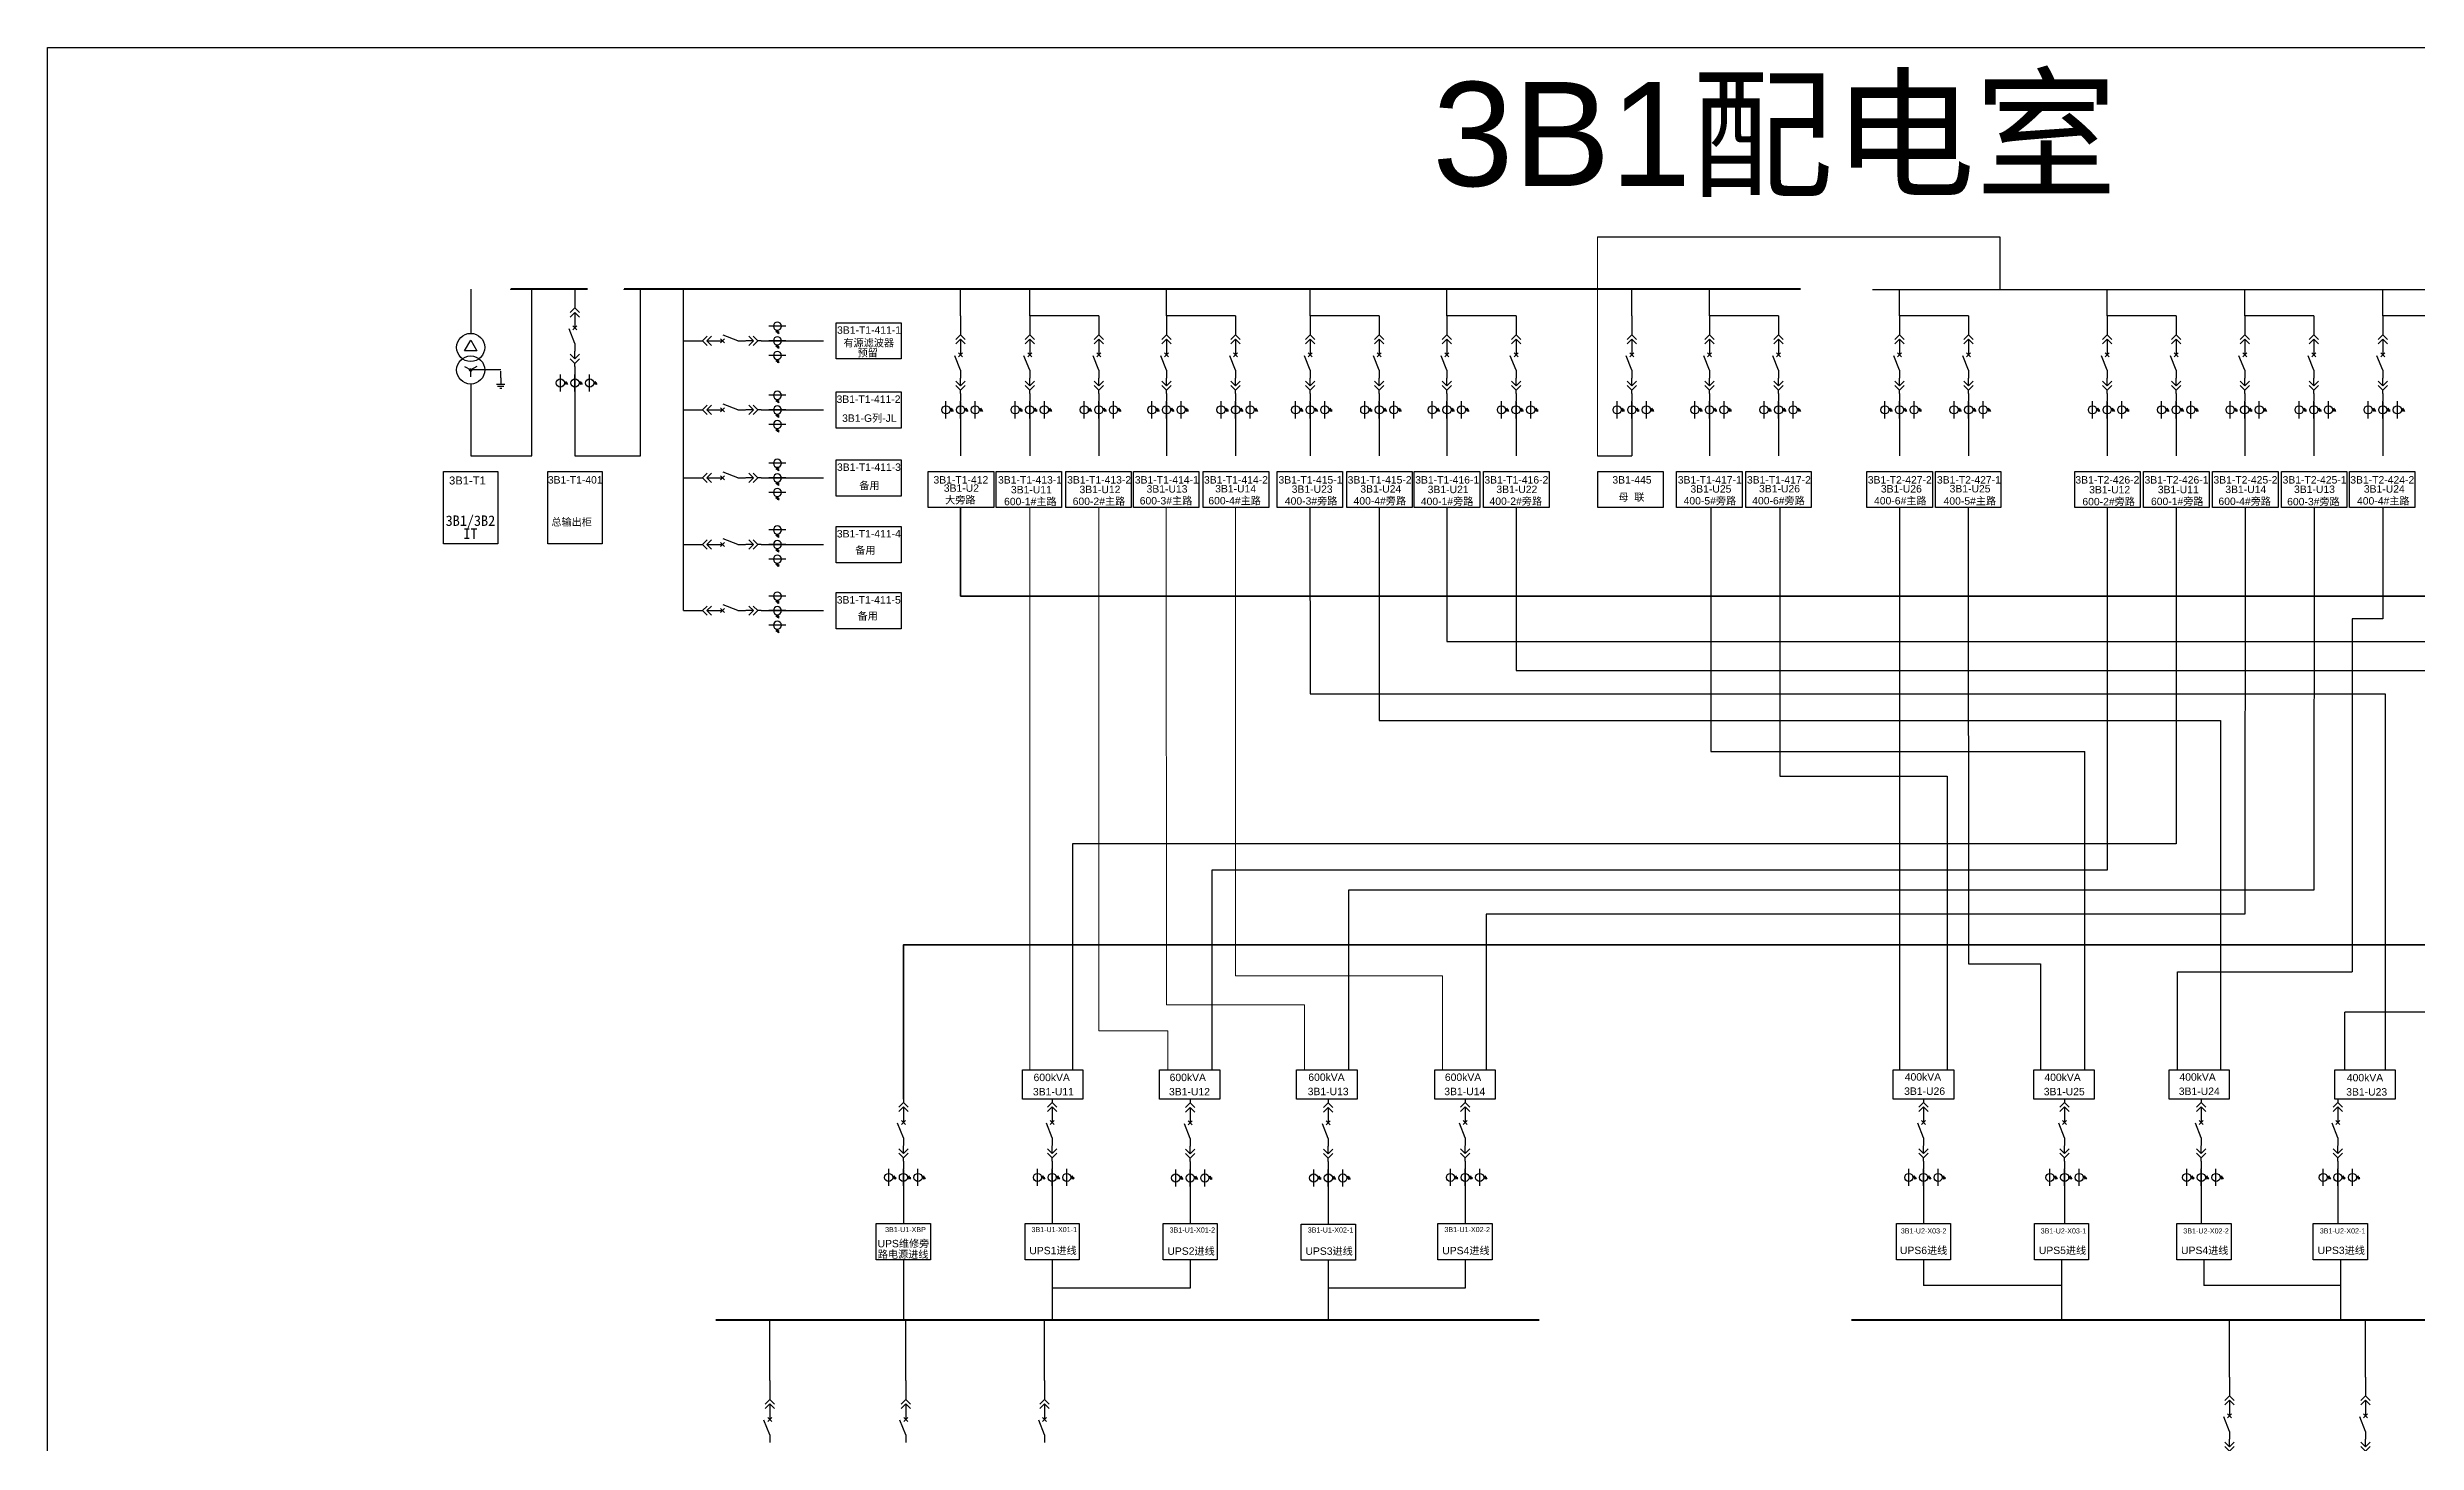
# Model space of a CAD drawing. Header units: millimetres. Extents: x 21 to 366, y 14 to 336.
# Drawn here: x 21.3 to 248.9, y 201.7 to 335.7 of the extents above; entities that cross this region are included whole.
import ezdxf
from ezdxf.enums import TextEntityAlignment as Align

# ---------------------------------------------------------------- set-up
doc = ezdxf.new("R2010")
doc.units = ezdxf.units.MM
doc.linetypes.add('CENTER', pattern=[2, 1.25, -0.25, 0.25, -0.25])
doc.linetypes.add('CONTINOUS', pattern=[0])
doc.styles.get("Standard").update_dxf_attribs({"font": 'arial.ttf'})

# ---------------------------------------------------------------- blocks, each defined once
blk = doc.blocks.new('DYDQAA05')
at = {"color": 0}
blk.add_lwpolyline([(0, 0), (0, -7)], dxfattribs=at)
blk = doc.blocks.new('DYDQAA03')
at = {"color": 0}
for points in [[(0, 0), (0, -1.5)], [(-2.1, -3.6), (0, -1.5)], [(-2.1, -5.6), (0, -3.5)], [(2.1, -3.6), (0, -1.5)], [(2.1, -5.6), (0, -3.5)], [(0, -3.5), (0, -7)]]:
    blk.add_lwpolyline(points, dxfattribs=at)
blk = doc.blocks.new('DYDQAA09')
at = {"color": 0}
blk.add_lwpolyline([(0, 0), (0, -3.5)], dxfattribs=at)
blk.add_lwpolyline([(0, 0), (0, -3.5)], dxfattribs=at)
blk.add_lwpolyline([(0, 0), (0, -3.5)], dxfattribs=at)
blk.add_lwpolyline([(0, 0), (0, -3.5)], dxfattribs=at)
blk.add_lwpolyline([(0, 0), (0, -3.5)], dxfattribs=at)
blk.add_lwpolyline([(0, 0), (0, -3.5)], dxfattribs=at)
blk.add_lwpolyline([(0, 0), (0, -3.5)], dxfattribs=at)
blk.add_lwpolyline([(0, 0), (0, -3.5)], dxfattribs=at)
blk.add_lwpolyline([(0, 0), (0, -3.5)], dxfattribs=at)
blk = doc.blocks.new('DYDQ0201')
at = {"color": 0}
for points in [[(0.9, -0.9), (-0.9, 0.9)], [(-0.9, -0.9), (0.9, 0.9)], [(0, -7), (-2.6, -0.4)]]:
    blk.add_lwpolyline(points, dxfattribs=at)
blk = doc.blocks.new('DYDQAA04')
at = {"color": 0}
for points in [[(0, -3.5), (0, 0)], [(-2.1, -1.4), (0, -3.5)], [(-2.1, -3.4), (0, -5.5)], [(2.1, -1.4), (0, -3.5)], [(2.1, -3.4), (0, -5.5)], [(0, -7), (0, -5.5)]]:
    blk.add_lwpolyline(points, dxfattribs=at)
blk = doc.blocks.new('A$C03DD39B5')
for p, q in [((417, 475), (283, 392)), ((417, 422), (283, 339)), ((350, 333), (350, 467))]:
    blk.add_line(p, q)
blk.add_lwpolyline([(700, 167), (0, 167)])
blk.add_circle((350, 167), 167)

msp = doc.modelspace()

# ---------------------------------------------------------------- linework, layer by layer
at = {"color": 1, "lineweight": 20}
msp.add_line((170.21, 296.49, 20769.03), (170.21, 317.53, 20769.03), dxfattribs=at)
at = {"color": 1, "lineweight": 25}
for p, q in [((170.21, 317.53, 20769.03), (208.87, 317.53, 20769.03)), ((208.87, 317.53, 20769.03), (208.87, 312.47, -786.45))]:
    msp.add_line(p, q, dxfattribs=at)
for p, q in [((61.99, 312.52, 22776.64), (61.99, 308.27, 18165.71)), ((67.85, 296.49, 18165.71), (67.85, 312.52, 19951.09)), ((78.3, 296.49, 19951.09), (78.3, 312.52, 19951.09)), ((82.44, 281.63), (82.44, 312.52, 19951.09)), ((109.04, 309.94, 18567.82), (109.04, 312.52, 19951.09)), ((115.68, 309.94, 18567.82), (115.68, 312.52, 19951.09)), ((128.82, 309.94, 18567.82), (128.82, 312.52, 19951.09)), ((142.62, 309.94, 18567.82), (142.62, 312.52, 19951.09)), ((155.76, 309.94, 18567.82), (155.76, 312.52, 19951.09)), ((173.51, 309.94, 18567.82), (173.51, 312.52, 19951.09)), ((180.97, 309.94, 18567.82), (180.97, 312.52, 19951.09)), ((199.22, 309.94, 17593.51), (199.22, 312.52, 18976.79)), ((219.17, 309.94, 17593.51), (219.17, 312.52, 18976.79)), ((232.38, 309.94, 17593.51), (232.38, 312.52, 18976.79)), ((245.64, 309.94, 17593.51), (245.64, 312.52, 18976.79)), ((122.32, 309.94, 18567.82), (115.68, 309.94, 18567.82)), ((135.46, 309.94, 18567.82), (128.82, 309.94, 18567.82)), ((149.26, 309.94, 18567.82), (142.62, 309.94, 18567.82)), ((162.39, 309.94, 18567.82), (155.76, 309.94, 18567.82)), ((187.61, 309.94, 18567.82), (180.97, 309.94, 18567.82)), ((205.86, 309.94, 17593.51), (199.22, 309.94, 17593.51)), ((225.8, 309.94, 17593.51), (219.17, 309.94, 17593.51)), ((239.02, 309.94, 17593.51), (232.38, 309.94, 17593.51)), ((252.28, 309.94, 17593.51), (245.64, 309.94, 17593.51)), ((61.4, 306.58, 18165.71), (61.99, 307.6, 18165.71)), ((61.4, 306.58, 18165.71), (61.99, 307.6, 18165.71)), ((61.99, 307.6, 18165.71), (62.58, 306.58, 18165.71)), ((90.67, 307.55, 2201.21), (92.31, 307.55, 2201.21)), ((92.31, 307.55, 2201.21), (95.88, 307.55, 2201.21)), ((62.58, 306.58, 18165.71), (61.4, 306.58, 18165.71)), ((61.4, 305.09, 18165.71), (61.99, 304.75, 18165.71)), ((62.58, 305.09, 18165.71), (61.99, 304.75, 18165.71)), ((61.98, 304.86, 18165.71), (61.89, 304.76, 18165.71)), ((62.02, 304.85, 18165.71), (61.89, 304.72, 18165.71)), ((61.95, 304.85, 18165.71), (61.9, 304.8, 18165.71)), ((62.04, 304.84, 18165.71), (61.9, 304.71, 18165.71)), ((62.07, 304.82, 18165.71), (61.92, 304.68, 18165.71)), ((62.08, 304.81, 18165.71), (61.94, 304.67, 18165.71)), ((62.09, 304.77, 18165.71), (61.97, 304.66, 18165.71)), ((62.09, 304.75, 18165.71), (61.99, 304.65, 18165.71)), ((61.99, 304.08, 18165.71), (61.99, 304.75, 18165.71)), ((64.88, 304.75, 18165.71), (61.99, 304.75, 18165.71)), ((61.99, 303.4, 18165.71), (61.99, 296.49, 18165.71)), ((64.47, 303.4, 18165.71), (65.28, 303.4, 18165.71)), ((64.57, 303.2, 18165.71), (65.18, 303.2, 18165.71)), ((64.78, 303, 18165.71), (64.98, 303, 18165.71)), ((72, 304.28, 19951.09), (72, 302.64, 19951.09)), ((72, 302.64, 19951.09), (72, 296.49, 19951.09)), ((90.67, 300.91, 2201.21), (92.31, 300.91, 2201.21)), ((92.31, 300.91, 2201.21), (95.88, 300.91, 2201.21)), ((109.04, 301.7, 20769.03), (109.04, 300.06, 20769.03)), ((115.68, 301.7, 20769.03), (115.68, 300.06, 20769.03)), ((122.32, 301.7, 20769.03), (122.32, 300.06, 20769.03)), ((128.82, 301.7, 20769.03), (128.82, 300.06, 20769.03)), ((135.46, 301.7, 20769.03), (135.46, 300.06, 20769.03)), ((142.62, 301.7, 20769.03), (142.62, 300.06, 20769.03)), ((149.26, 301.7, 20769.03), (149.26, 300.06, 20769.03)), ((155.76, 301.7, 20769.03), (155.76, 300.06, 20769.03)), ((162.39, 301.7, 20769.03), (162.39, 300.06, 20769.03)), ((173.51, 301.7, 20769.03), (173.51, 300.06, 20769.03)), ((180.97, 301.7, 20769.03), (180.97, 300.06, 20769.03)), ((187.61, 301.7, 20769.03), (187.61, 300.06, 20769.03)), ((199.22, 301.7, 19794.72), (199.22, 300.06, 19794.72)), ((205.86, 301.7, 19794.72), (205.86, 300.06, 19794.72)), ((219.17, 301.7, 19794.72), (219.17, 300.06, 19794.72)), ((225.8, 301.7, 19794.72), (225.8, 300.06, 19794.72)), ((232.38, 301.7, 19794.72), (232.38, 300.06, 19794.72)), ((239.02, 301.7, 19794.72), (239.02, 300.06, 19794.72)), ((245.64, 301.7, 19794.72), (245.64, 300.06, 19794.72)), ((109.04, 300.06, 20769.03), (109.04, 296.49, 20769.03)), ((115.68, 300.06, 20769.03), (115.68, 296.49, 20769.03)), ((122.32, 300.06, 20769.03), (122.32, 296.49, 20769.03)), ((128.82, 300.06, 20769.03), (128.82, 296.49, 20769.03)), ((135.46, 300.06, 20769.03), (135.46, 296.49, 20769.03)), ((142.62, 300.06, 20769.03), (142.62, 296.49, 20769.03)), ((149.26, 300.06, 20769.03), (149.26, 296.49, 20769.03)), ((155.76, 300.06, 20769.03), (155.76, 296.49, 20769.03)), ((162.39, 300.06, 20769.03), (162.39, 296.49, 20769.03)), ((173.51, 300.06, 20769.03), (173.51, 296.49, 20769.03)), ((180.97, 300.06, 20769.03), (180.97, 296.49, 20769.03)), ((187.61, 300.06, 20769.03), (187.61, 296.49, 20769.03)), ((199.22, 300.06, 19794.72), (199.22, 296.49, 19794.72)), ((205.86, 300.06, 19794.72), (205.86, 296.49, 19794.72)), ((219.17, 300.06, 19794.72), (219.17, 296.49, 19794.72)), ((225.8, 300.06, 19794.72), (225.8, 296.49, 19794.72)), ((232.38, 300.06, 19794.72), (232.38, 296.49, 19794.72)), ((239.02, 300.06, 19794.72), (239.02, 296.49, 19794.72)), ((245.64, 300.06, 19794.72), (245.64, 296.49, 19794.72)), ((61.99, 296.49, 18165.71), (67.85, 296.49, 18165.71)), ((72, 296.49, 19951.09), (78.3, 296.49, 19951.09)), ((90.67, 294.38, 2201.21), (92.31, 294.38, 2201.21)), ((92.31, 294.38, 2201.21), (95.88, 294.38, 2201.21)), ((90.67, 287.98, 2201.21), (92.31, 287.98, 2201.21)), ((92.31, 287.98, 2201.21), (95.88, 287.98, 2201.21)), ((90.67, 281.63, 2201.21), (92.31, 281.63, 2201.21)), ((92.31, 281.63, 2201.21), (95.88, 281.63, 2201.21)), ((103.55, 227.95, 2201.21), (103.55, 226.32, 2201.21)), ((117.84, 227.95, 2201.21), (117.84, 226.32, 2201.21)), ((131.1, 227.91, 2201.21), (131.1, 226.27, 2201.21)), ((144.36, 227.91, 2201.21), (144.36, 226.27, 2201.21)), ((157.5, 227.95, 2201.21), (157.5, 226.32, 2201.21)), ((201.53, 227.95, 2201.21), (201.53, 226.32, 2201.21)), ((215.08, 227.95, 2205.23), (215.08, 226.32, 2205.23)), ((228.21, 227.95, 2205.23), (228.21, 226.32, 2205.23)), ((241.32, 227.95, 2205.23), (241.32, 226.32, 2205.23)), ((103.55, 226.32, 2201.21), (103.55, 222.75, 2201.21)), ((117.84, 226.32, 2201.21), (117.84, 222.75, 2201.21)), ((131.1, 226.27, 2201.21), (131.1, 222.7, 2201.21)), ((144.36, 226.27, 2201.21), (144.36, 222.7, 2201.21)), ((157.5, 226.32, 2201.21), (157.5, 222.75, 2201.21)), ((201.53, 226.32, 2201.21), (201.53, 222.75, 2201.21)), ((215.08, 226.32, 2205.23), (215.08, 222.75, 2205.23)), ((228.21, 226.32, 2205.23), (228.21, 222.75, 2205.23)), ((241.32, 226.32, 2205.23), (241.32, 222.75, 2205.23)), ((103.55, 219.27, 16760.61), (103.55, 213.55, 16760.61)), ((117.84, 219.27, 2201.21), (117.84, 213.51, 2201.21)), ((131.1, 219.27, 16760.61), (131.1, 216.53, 16760.61)), ((144.36, 219.23, 16760.61), (144.36, 213.51, 16760.61)), ((157.5, 219.27, 16760.61), (157.5, 216.53, 16760.61)), ((201.53, 219.27, 2201.21), (201.53, 216.8, 2201.21)), ((214.79, 219.27, 2201.21), (214.79, 213.5, 2201.21)), ((228.46, 219.27, 2201.21), (228.46, 216.8, 2201.21)), ((241.57, 219.27, 2201.21), (241.57, 213.51, 2201.21)), ((131.1, 216.53, 16760.61), (117.84, 216.53, 16760.61)), ((157.5, 216.53, 16760.61), (144.36, 216.53, 16760.61)), ((214.79, 216.8, 2201.21), (201.53, 216.8, 2201.21)), ((241.57, 216.8, 2201.21), (228.46, 216.8, 2201.21)), ((90.71, 207.67, 15377.34), (90.71, 213.51, 16760.61)), ((103.77, 207.67, 15377.34), (103.77, 213.51, 16760.61)), ((117.11, 207.67, 15377.34), (117.11, 213.51, 16760.61)), ((230.93, 208.01, 3385.22), (230.93, 213.51, 4768.5)), ((243.99, 208.01, 3385.22), (243.99, 213.51, 4768.5))]:
    msp.add_line(p, q)
at = {"color": 1, "lineweight": 30}
msp.add_line((196.64, 312.47, -786.45), (319, 312.47, -786.45), dxfattribs=at)
at = {"linetype": 'CENTER', "ltscale": 0.5}
msp.add_line((64.88, 304.01, 18165.71), (64.88, 304.75, 18165.71), dxfattribs=at)
at = {"color": 1}
msp.add_line((170.21, 296.49, 20769.03), (173.51, 296.49, 20769.03), dxfattribs=at)
at = {"color": 5, "lineweight": 35}
for p, q in [((109.04, 291.53, 19951.09), (109.04, 283.01, 19951.09)), ((109.04, 283.01, 19951.09), (278.4, 283.01, 19951.09))]:
    msp.add_line(p, q, dxfattribs=at)
at = {"color": 6, "lineweight": 20}
msp.add_line((115.68, 291.53, 19951.09), (115.68, 237.52, 22167.45), dxfattribs=at)
at = {"color": 3, "lineweight": 25}
for p, q in [((142.59, 291.53, 19951.09), (142.62, 273.63, 19951.09)), ((149.26, 291.53, 19951.09), (149.26, 271.08, 19951.09)), ((155.76, 291.53, 19951.09), (155.76, 278.68, 19951.09)), ((162.39, 291.53, 19951.09), (162.39, 275.88, 19951.09)), ((181.1, 291.53, 19951.09), (181.1, 268.1, 19951.09)), ((187.74, 291.53, 19951.09), (187.74, 265.73, 19951.09)), ((155.76, 278.68, 19951.09), (269.3, 278.68, 19951.09)), ((162.39, 275.88, 19951.09), (256.45, 275.88, 19951.09)), ((142.62, 273.63, 19951.09), (245.86, 273.63, 19951.09)), ((245.86, 273.64, 19951.09), (245.86, 237.53)), ((149.26, 271.08, 19951.09), (230.07, 271.08, 19951.09)), ((230.07, 271.08, 19951.09), (230.07, 237.53)), ((181.1, 268.1, 19951.09), (217.02, 268.1, 19951.09)), ((217.02, 237.53), (217.02, 268.1, 19951.09)), ((187.74, 265.73, 19951.09), (203.8, 265.73, 19951.09)), ((203.8, 265.73, 19951.09), (203.8, 237.53))]:
    msp.add_line(p, q, dxfattribs=at)
at = {"color": 4, "lineweight": 25}
for p, q in [((219.17, 291.53, 19951.09), (219.17, 256.71, 19951.09)), ((225.81, 291.53, 19951.09), (225.8, 259.24, 19951.09)), ((232.43, 291.53, 19951.09), (232.38, 252.48, 19951.09)), ((239.05, 291.53, 19951.09), (239.02, 254.77, 19951.09)), ((225.8, 259.24, 19951.09), (119.78, 259.24, 19951.09)), ((119.78, 259.24, 19951.09), (119.78, 237.52, 29417.41)), ((219.17, 256.71, 19951.09), (133.16, 256.71, 19951.09)), ((133.16, 256.71, 19951.09), (133.16, 237.53)), ((239.02, 254.77, 19951.09), (146.29, 254.77, 19951.09)), ((146.29, 254.77, 19951.09), (146.29, 237.52, 29417.41)), ((232.38, 252.48, 19951.09), (159.53, 252.48, 19951.09)), ((159.53, 252.48, 19951.09), (159.53, 237.53))]:
    msp.add_line(p, q, dxfattribs=at)
at = {"color": 6, "lineweight": 25}
for p, q in [((245.64, 291.53, 19951.09), (245.64, 280.85, 21632.67)), ((245.64, 280.85, 21632.67), (242.69, 280.85, 21632.67)), ((242.69, 280.85, 21632.67), (242.69, 246.94, 21632.67)), ((225.91, 237.53), (225.91, 246.94, 29417.21)), ((225.91, 246.94, 29417.21), (242.69, 246.94, 21632.67)), ((252.28, 243.07, 31722.82), (241.99, 243.07, 31722.82)), ((241.99, 237.53), (241.99, 243.07, 31722.82))]:
    msp.add_line(p, q, dxfattribs=at)
at = {"color": 1, "lineweight": 40}
for p, q in [((85.54, 213.51, 16760.61), (164.61, 213.51, 16760.61)), ((194.61, 213.5, -6945.47), (286.19, 213.5, -6945.47))]:
    msp.add_line(p, q, dxfattribs=at)
at = {"color": 1, "lineweight": 30, "ltscale": 0.002916}
msp.add_lwpolyline([(21.33, 335.74), (365.73, 335.74), (365.73, 14.28), (21.33, 14.28)], close=True, dxfattribs=at)
at = {"color": 1, "lineweight": 40, "ltscale": 100, "elevation": 19951.09}
for points in [[(73.21, 312.52), (65.84, 312.52), (65.84, 312.52)], [(189.73, 312.52), (76.73, 312.52), (76.73, 312.52)]]:
    msp.add_lwpolyline(points, dxfattribs=at)
for points, elevation in [([(97.1, 309.29), (103.32, 309.29), (103.32, 305.81), (97.1, 305.81)], 2201.21), ([(97.1, 302.65), (103.32, 302.65), (103.32, 299.17), (97.1, 299.17)], 2201.21), ([(97.1, 296.12), (103.32, 296.12), (103.32, 292.64), (97.1, 292.64)], 2201.21), ([(59.39, 295.01), (64.6, 295.01), (64.6, 288.05), (59.39, 288.05)], 22717.29), ([(69.4, 295.01), (74.61, 295.01), (74.61, 288.05), (69.4, 288.05)], 19133.15), ([(105.93, 295.01), (112.22, 295.01), (112.22, 291.53), (105.93, 291.53)], 19951.09), ([(112.46, 295.01), (118.75, 295.01), (118.75, 291.53), (112.46, 291.53)], 19951.09), ([(119.14, 295.01), (125.44, 295.01), (125.44, 291.53), (119.14, 291.53)], 19951.09), ([(125.64, 295.01), (131.93, 295.01), (131.93, 291.53), (125.64, 291.53)], 19951.09), ([(132.35, 295.01), (138.64, 295.01), (138.64, 291.53), (132.35, 291.53)], 19951.09), ([(139.44, 295.01), (145.74, 295.01), (145.74, 291.53), (139.44, 291.53)], 19951.09), ([(146.14, 295.01), (152.43, 295.01), (152.43, 291.53), (146.14, 291.53)], 19951.09), ([(152.61, 295.01), (158.9, 295.01), (158.9, 291.53), (152.61, 291.53)], 19951.09), ([(159.28, 295.01), (165.58, 295.01), (165.58, 291.53), (159.28, 291.53)], 19951.09), ([(170.24, 295.01), (176.53, 295.01), (176.53, 291.53), (170.24, 291.53)], 19951.09), ([(177.8, 295.01), (184.1, 295.01), (184.1, 291.53), (177.8, 291.53)], 19951.09), ([(184.45, 295.01), (190.74, 295.01), (190.74, 291.53), (184.45, 291.53)], 19951.09), ([(196.1, 295.01), (202.4, 295.01), (202.4, 291.53), (196.1, 291.53)], 19951.09), ([(202.68, 295.01), (208.97, 295.01), (208.97, 291.53), (202.68, 291.53)], 19951.09), ([(216.05, 295.01), (222.34, 295.01), (222.34, 291.53), (216.05, 291.53)], 19951.09), ([(222.66, 295.01), (228.96, 295.01), (228.96, 291.53), (222.66, 291.53)], 19951.09), ([(229.28, 295.01), (235.58, 295.01), (235.58, 291.53), (229.28, 291.53)], 19951.09), ([(235.9, 295.01), (242.2, 295.01), (242.2, 291.53), (235.9, 291.53)], 19951.09), ([(242.44, 295.01), (248.73, 295.01), (248.73, 291.53), (242.44, 291.53)], 19951.09), ([(97.1, 289.72), (103.32, 289.72), (103.32, 286.24), (97.1, 286.24)], 2201.21), ([(97.1, 283.37), (103.32, 283.37), (103.32, 279.89), (97.1, 279.89)], 2201.21), ([(100.94, 222.75), (106.15, 222.75), (106.15, 219.27), (100.94, 219.27)], 16760.61), ([(115.23, 222.75), (120.44, 222.75), (120.44, 219.27), (115.23, 219.27)], 2201.21), ([(128.49, 222.75), (133.7, 222.75), (133.7, 219.27), (128.49, 219.27)], 16760.61), ([(141.76, 222.7), (146.97, 222.7), (146.97, 219.23), (141.76, 219.23)], 16760.61), ([(154.89, 222.75), (160.1, 222.75), (160.1, 219.27), (154.89, 219.27)], 16760.61), ([(198.92, 222.75), (204.13, 222.75), (204.13, 219.27), (198.92, 219.27)], 2201.21), ([(212.19, 222.75), (217.39, 222.75), (217.39, 219.27), (212.19, 219.27)], 2201.21), ([(225.86, 222.75), (231.07, 222.75), (231.07, 219.27), (225.86, 219.27)], 2201.21), ([(238.97, 222.75), (244.18, 222.75), (244.18, 219.27), (238.97, 219.27)], 2201.21)]:
    msp.add_lwpolyline(points, close=True, dxfattribs=dict(elevation=elevation))
at = {"elevation": 18165.71}
msp.add_lwpolyline([(64.88, 304.01), (64.88, 303.4)], dxfattribs=at)
at = {"color": 5, "lineweight": 35, "elevation": 19951.09}
msp.add_lwpolyline([(272.02, 291.53), (272.02, 249.52), (103.55, 249.52), (103.55, 234.7)], dxfattribs=at)
at = {"color": 6, "lineweight": 20, "elevation": 19951.09}
for points in [[(122.32, 291.53), (122.32, 241.26), (128.95, 241.26), (128.95, 237.53)], [(128.78, 291.53), (128.82, 243.76), (142.08, 243.76), (142.08, 237.52)], [(135.46, 291.53), (135.46, 246.54), (155.33, 246.54), (155.33, 237.53)]]:
    msp.add_lwpolyline(points, dxfattribs=at)
at = {"color": 6, "elevation": 19951.09}
for points in [[(199.22, 291.53), (199.22, 237.53), (199.22, 237.53)], [(205.82, 291.53), (205.86, 247.69), (212.77, 247.69), (212.77, 237.53)]]:
    msp.add_lwpolyline(points, dxfattribs=at)
for points in [[(114.98, 237.53), (120.78, 237.53), (120.78, 234.7), (114.98, 234.7)], [(128.15, 237.53), (133.95, 237.53), (133.95, 234.7), (128.15, 234.7)], [(141.32, 237.53), (147.12, 237.53), (147.12, 234.7), (141.32, 234.7)], [(154.6, 237.53), (160.4, 237.53), (160.4, 234.7), (154.6, 234.7)], [(198.63, 237.53), (204.43, 237.53), (204.43, 234.7), (198.63, 234.7)], [(212.13, 237.53), (217.92, 237.53), (217.92, 234.7), (212.13, 234.7)], [(225.11, 237.53), (230.9, 237.53), (230.9, 234.7), (225.11, 234.7)], [(241.04, 237.53), (246.84, 237.53), (246.84, 234.7), (241.04, 234.7)]]:
    msp.add_lwpolyline(points, close=True)
at = {"linetype": 'CONTINOUS'}
for centre in [(61.99, 306.92, 18165.71), (61.99, 304.75, 18165.71)]:
    msp.add_circle(centre, 1.35, dxfattribs=at)
msp.add_circle((61.99, 304.75, 18165.71), 0.101)

# ---------------------------------------------------------------- block references
at = {"xscale": 0.2128954749704126, "yscale": 0.2128954749704126, "zscale": 0.2128954749704126}
for name, p in [('DYDQAA05', (72, 312.52, 17749.88)), ('DYDQAA03', (72, 311.03, 17749.88)), ('DYDQAA09', (72, 309.54, 17749.88)), ('DYDQAA05', (109.04, 309.94, 18567.82)), ('DYDQAA05', (115.68, 309.94, 18567.82)), ('DYDQAA05', (122.32, 309.94, 18567.82)), ('DYDQAA05', (128.82, 309.94, 18567.82)), ('DYDQAA05', (135.46, 309.94, 18567.82)), ('DYDQAA05', (142.62, 309.94, 18567.82)), ('DYDQAA05', (149.26, 309.94, 18567.82)), ('DYDQAA05', (155.76, 309.94, 18567.82)), ('DYDQAA05', (162.39, 309.94, 18567.82)), ('DYDQAA05', (173.51, 309.94, 18567.82)), ('DYDQAA05', (180.97, 309.94, 18567.82)), ('DYDQAA05', (187.61, 309.94, 18567.82)), ('DYDQAA05', (199.22, 309.94, 17593.51)), ('DYDQAA05', (205.86, 309.94, 17593.51)), ('DYDQAA05', (219.17, 309.94, 17593.51)), ('DYDQAA05', (225.8, 309.94, 17593.51)), ('DYDQAA05', (232.38, 309.94, 17593.51)), ('DYDQAA05', (239.02, 309.94, 17593.51)), ('DYDQAA05', (245.64, 309.94, 17593.51)), ('DYDQ0201', (72, 308.79, 17749.88)), ('DYDQAA09', (72, 307.3, 17749.88)), ('DYDQAA03', (109.04, 308.45, 18567.82)), ('DYDQAA03', (115.68, 308.45, 18567.82)), ('DYDQAA03', (122.32, 308.45, 18567.82)), ('DYDQAA03', (128.82, 308.45, 18567.82)), ('DYDQAA03', (135.46, 308.45, 18567.82)), ('DYDQAA03', (142.62, 308.45, 18567.82)), ('DYDQAA03', (149.26, 308.45, 18567.82)), ('DYDQAA03', (155.76, 308.45, 18567.82)), ('DYDQAA03', (162.39, 308.45, 18567.82)), ('DYDQAA03', (173.51, 308.45, 18567.82)), ('DYDQAA03', (180.97, 308.45, 18567.82)), ('DYDQAA03', (187.61, 308.45, 18567.82)), ('DYDQAA03', (199.22, 308.45, 17593.51)), ('DYDQAA03', (205.86, 308.45, 17593.51)), ('DYDQAA03', (219.17, 308.45, 17593.51)), ('DYDQAA03', (225.8, 308.45, 17593.51)), ('DYDQAA03', (232.38, 308.45, 17593.51)), ('DYDQAA03', (239.02, 308.45, 17593.51)), ('DYDQAA03', (245.64, 308.45, 17593.51)), ('DYDQAA04', (72, 306.56, 17749.88)), ('DYDQAA09', (72, 305.07, 17749.88)), ('DYDQ0201', (109.04, 306.21, 18567.82)), ('DYDQAA09', (109.04, 306.96, 18567.82)), ('DYDQ0201', (115.68, 306.21, 18567.82)), ('DYDQAA09', (115.68, 306.96, 18567.82)), ('DYDQ0201', (122.32, 306.21, 18567.82)), ('DYDQAA09', (122.32, 306.96, 18567.82)), ('DYDQ0201', (128.82, 306.21, 18567.82)), ('DYDQAA09', (128.82, 306.96, 18567.82)), ('DYDQ0201', (135.46, 306.21, 18567.82)), ('DYDQAA09', (135.46, 306.96, 18567.82)), ('DYDQ0201', (142.62, 306.21, 18567.82)), ('DYDQAA09', (142.62, 306.96, 18567.82)), ('DYDQ0201', (149.26, 306.21, 18567.82)), ('DYDQAA09', (149.26, 306.96, 18567.82)), ('DYDQ0201', (155.76, 306.21, 18567.82)), ('DYDQAA09', (155.76, 306.96, 18567.82)), ('DYDQ0201', (162.39, 306.21, 18567.82)), ('DYDQAA09', (162.39, 306.96, 18567.82)), ('DYDQ0201', (173.51, 306.21, 18567.82)), ('DYDQAA09', (173.51, 306.96, 18567.82)), ('DYDQ0201', (180.97, 306.21, 18567.82)), ('DYDQAA09', (180.97, 306.96, 18567.82)), ('DYDQ0201', (187.61, 306.21, 18567.82)), ('DYDQAA09', (187.61, 306.96, 18567.82)), ('DYDQ0201', (199.22, 306.21, 17593.51)), ('DYDQAA09', (199.22, 306.96, 17593.51)), ('DYDQ0201', (205.86, 306.21, 17593.51)), ('DYDQAA09', (205.86, 306.96, 17593.51)), ('DYDQ0201', (219.17, 306.21, 17593.51)), ('DYDQAA09', (219.17, 306.96, 17593.51)), ('DYDQ0201', (225.8, 306.21, 17593.51)), ('DYDQAA09', (225.8, 306.96, 17593.51)), ('DYDQ0201', (232.38, 306.21, 17593.51)), ('DYDQAA09', (232.38, 306.96, 17593.51)), ('DYDQ0201', (239.02, 306.21, 17593.51)), ('DYDQAA09', (239.02, 306.96, 17593.51)), ('DYDQ0201', (245.64, 306.21, 17593.51)), ('DYDQAA09', (245.64, 306.96, 17593.51)), ('DYDQAA04', (109.04, 303.98, 18567.82)), ('DYDQAA09', (109.04, 304.72, 18567.82)), ('DYDQAA04', (115.68, 303.98, 18567.82)), ('DYDQAA09', (115.68, 304.72, 18567.82)), ('DYDQAA04', (122.32, 303.98, 18567.82)), ('DYDQAA09', (122.32, 304.72, 18567.82)), ('DYDQAA04', (128.82, 303.98, 18567.82)), ('DYDQAA09', (128.82, 304.72, 18567.82)), ('DYDQAA04', (135.46, 303.98, 18567.82)), ('DYDQAA09', (135.46, 304.72, 18567.82)), ('DYDQAA04', (142.62, 303.98, 18567.82)), ('DYDQAA09', (142.62, 304.72, 18567.82)), ('DYDQAA04', (149.26, 303.98, 18567.82)), ('DYDQAA09', (149.26, 304.72, 18567.82)), ('DYDQAA04', (155.76, 303.98, 18567.82)), ('DYDQAA09', (155.76, 304.72, 18567.82)), ('DYDQAA04', (162.39, 303.98, 18567.82)), ('DYDQAA09', (162.39, 304.72, 18567.82)), ('DYDQAA04', (173.51, 303.98, 18567.82)), ('DYDQAA09', (173.51, 304.72, 18567.82)), ('DYDQAA04', (180.97, 303.98, 18567.82)), ('DYDQAA09', (180.97, 304.72, 18567.82)), ('DYDQAA04', (187.61, 303.98, 18567.82)), ('DYDQAA09', (187.61, 304.72, 18567.82)), ('DYDQAA04', (199.22, 303.98, 17593.51)), ('DYDQAA09', (199.22, 304.72, 17593.51)), ('DYDQAA04', (205.86, 303.98, 17593.51)), ('DYDQAA09', (205.86, 304.72, 17593.51)), ('DYDQAA04', (219.17, 303.98, 17593.51)), ('DYDQAA09', (219.17, 304.72, 17593.51)), ('DYDQAA04', (225.8, 303.98, 17593.51)), ('DYDQAA09', (225.8, 304.72, 17593.51)), ('DYDQAA04', (232.38, 303.98, 17593.51)), ('DYDQAA09', (232.38, 304.72, 17593.51)), ('DYDQAA04', (239.02, 303.98, 17593.51)), ('DYDQAA09', (239.02, 304.72, 17593.51)), ('DYDQAA04', (245.64, 303.98, 17593.51)), ('DYDQAA09', (245.64, 304.72, 17593.51)), ('DYDQAA09', (109.04, 302.49, 18567.82)), ('DYDQAA09', (115.68, 302.49, 18567.82)), ('DYDQAA09', (122.32, 302.49, 18567.82)), ('DYDQAA09', (128.82, 302.49, 18567.82)), ('DYDQAA09', (135.46, 302.49, 18567.82)), ('DYDQAA09', (142.62, 302.49, 18567.82)), ('DYDQAA09', (149.26, 302.49, 18567.82)), ('DYDQAA09', (155.76, 302.49, 18567.82)), ('DYDQAA09', (162.39, 302.49, 18567.82)), ('DYDQAA09', (173.51, 302.49, 18567.82)), ('DYDQAA09', (180.97, 302.49, 18567.82)), ('DYDQAA09', (187.61, 302.49, 18567.82)), ('DYDQAA09', (199.22, 302.49, 17593.51)), ('DYDQAA09', (205.86, 302.49, 17593.51)), ('DYDQAA09', (219.17, 302.49, 17593.51)), ('DYDQAA09', (225.8, 302.49, 17593.51)), ('DYDQAA09', (232.38, 302.49, 17593.51)), ('DYDQAA09', (239.02, 302.49, 17593.51)), ('DYDQAA09', (245.64, 302.49, 17593.51)), ('DYDQAA03', (103.55, 234.7)), ('DYDQAA03', (117.84, 234.7)), ('DYDQAA03', (131.1, 234.66)), ('DYDQAA03', (144.36, 234.66)), ('DYDQAA03', (157.5, 234.7)), ('DYDQAA03', (201.53, 234.7)), ('DYDQAA03', (215.08, 234.7, 4.01)), ('DYDQAA03', (228.21, 234.7, 4.01)), ('DYDQAA03', (241.32, 234.7, 4.01)), ('DYDQ0201', (103.55, 232.47)), ('DYDQAA09', (103.55, 233.21)), ('DYDQ0201', (117.84, 232.47)), ('DYDQAA09', (117.84, 233.21)), ('DYDQ0201', (131.1, 232.42)), ('DYDQAA09', (131.1, 233.17)), ('DYDQ0201', (144.36, 232.42)), ('DYDQAA09', (144.36, 233.17)), ('DYDQ0201', (157.5, 232.47)), ('DYDQAA09', (157.5, 233.21)), ('DYDQ0201', (201.53, 232.47)), ('DYDQAA09', (201.53, 233.21)), ('DYDQ0201', (215.08, 232.47, 4.01)), ('DYDQAA09', (215.08, 233.21, 4.01)), ('DYDQ0201', (228.21, 232.47, 4.01)), ('DYDQAA09', (228.21, 233.21, 4.01)), ('DYDQ0201', (241.32, 232.47, 4.01)), ('DYDQAA09', (241.32, 233.21, 4.01)), ('DYDQAA04', (103.55, 230.23)), ('DYDQAA09', (103.55, 230.98)), ('DYDQAA04', (117.84, 230.23)), ('DYDQAA09', (117.84, 230.98)), ('DYDQAA04', (131.1, 230.19)), ('DYDQAA09', (131.1, 230.93)), ('DYDQAA04', (144.36, 230.19)), ('DYDQAA09', (144.36, 230.93)), ('DYDQAA04', (157.5, 230.23)), ('DYDQAA09', (157.5, 230.98)), ('DYDQAA04', (201.53, 230.23)), ('DYDQAA09', (201.53, 230.98)), ('DYDQAA04', (215.08, 230.23, 4.01)), ('DYDQAA09', (215.08, 230.98, 4.01)), ('DYDQAA04', (228.21, 230.23, 4.01)), ('DYDQAA09', (228.21, 230.98, 4.01)), ('DYDQAA04', (241.32, 230.23, 4.01)), ('DYDQAA09', (241.32, 230.98, 4.01)), ('DYDQAA09', (103.55, 228.74)), ('DYDQAA09', (117.84, 228.74)), ('DYDQAA09', (131.1, 228.7)), ('DYDQAA09', (144.36, 228.7)), ('DYDQAA09', (157.5, 228.74)), ('DYDQAA09', (201.53, 228.74)), ('DYDQAA09', (215.08, 228.74, 4.01)), ('DYDQAA09', (228.21, 228.74, 4.01)), ('DYDQAA09', (241.32, 228.74, 4.01)), ('DYDQAA05', (90.71, 207.67, 15377.34)), ('DYDQAA05', (103.77, 207.67, 15377.34)), ('DYDQAA05', (117.11, 207.67, 15377.34)), ('DYDQAA05', (230.93, 208.01, 3385.22)), ('DYDQAA05', (243.99, 208.01, 3385.22)), ('DYDQAA03', (90.71, 206.18, 15377.34)), ('DYDQAA03', (103.77, 206.18, 15377.34)), ('DYDQAA03', (117.11, 206.18, 15377.34)), ('DYDQAA03', (230.93, 206.52, 3385.22)), ('DYDQAA09', (230.93, 205.03, 3385.22)), ('DYDQAA03', (243.99, 206.52, 3385.22)), ('DYDQAA09', (243.99, 205.03, 3385.22)), ('DYDQ0201', (90.71, 203.94, 15377.34)), ('DYDQAA09', (90.71, 204.69, 15377.34)), ('DYDQ0201', (103.77, 203.94, 15377.34)), ('DYDQAA09', (103.77, 204.69, 15377.34)), ('DYDQ0201', (117.11, 203.94, 15377.34)), ('DYDQAA09', (117.11, 204.69, 15377.34)), ('DYDQ0201', (230.93, 204.28, 3385.22)), ('DYDQAA09', (230.93, 202.79, 3385.22)), ('DYDQ0201', (243.99, 204.28, 3385.22)), ('DYDQAA09', (243.99, 202.79, 3385.22)), ('DYDQAA09', (90.71, 202.45, 15377.34)), ('DYDQAA09', (103.77, 202.45, 15377.34)), ('DYDQAA09', (117.11, 202.45, 15377.34)), ('DYDQAA04', (230.93, 202.05, 3385.22)), ('DYDQAA04', (243.99, 202.05, 3385.22))]:
    msp.add_blockref(name, p, dxfattribs=at)
at = {"xscale": -0.2128954749704126, "yscale": 0.2128954749704126, "zscale": 0.2128954749704126, "rotation": 90}
for name, p in [('DYDQAA05', (82.44, 307.55)), ('DYDQAA03', (83.93, 307.55)), ('DYDQAA09', (85.42, 307.55)), ('DYDQ0201', (86.16, 307.55)), ('DYDQAA09', (87.65, 307.55)), ('DYDQAA04', (88.4, 307.55)), ('DYDQAA09', (89.89, 307.55)), ('DYDQAA05', (82.44, 300.91)), ('DYDQAA03', (83.93, 300.91)), ('DYDQAA09', (85.42, 300.91)), ('DYDQ0201', (86.16, 300.91)), ('DYDQAA09', (87.65, 300.91)), ('DYDQAA04', (88.4, 300.91)), ('DYDQAA09', (89.89, 300.91)), ('DYDQAA05', (82.44, 294.38)), ('DYDQAA03', (83.93, 294.38)), ('DYDQAA09', (85.42, 294.38)), ('DYDQ0201', (86.16, 294.38)), ('DYDQAA09', (87.65, 294.38)), ('DYDQAA04', (88.4, 294.38)), ('DYDQAA09', (89.89, 294.38)), ('DYDQAA05', (82.44, 287.98)), ('DYDQAA03', (83.93, 287.98)), ('DYDQAA09', (85.42, 287.98)), ('DYDQ0201', (86.16, 287.98)), ('DYDQAA09', (87.65, 287.98)), ('DYDQAA04', (88.4, 287.98)), ('DYDQAA09', (89.89, 287.98)), ('DYDQ0201', (86.16, 281.63)), ('DYDQAA05', (82.44, 281.63)), ('DYDQAA03', (83.93, 281.63)), ('DYDQAA09', (85.42, 281.63)), ('DYDQAA09', (87.65, 281.63)), ('DYDQAA04', (88.4, 281.63)), ('DYDQAA09', (89.89, 281.63))]:
    msp.add_blockref(name, p, dxfattribs=at)
at = {"linetype": 'Continuous', "yscale": 0.002338875, "zscale": 0.002338875}
for p, xscale, rotation in [((90.63, 309.35, 2201.21), -0.002338875, 180), ((90.63, 307.94, 2201.21), -0.002338875, 180), ((90.63, 306.54, 2201.21), -0.002338875, 180), ((70.21, 304.32, 19951.09), 0.002338875, 270), ((71.61, 304.32, 19951.09), 0.002338875, 270), ((73.02, 304.32, 19951.09), 0.002338875, 270), ((90.63, 302.71, 2201.21), -0.002338875, 180), ((90.63, 301.3, 2201.21), -0.002338875, 180), ((107.25, 301.74, 20769.03), 0.002338875, 270), ((108.65, 301.74, 20769.03), 0.002338875, 270), ((110.06, 301.74, 20769.03), 0.002338875, 270), ((113.89, 301.74, 20769.03), 0.002338875, 270), ((115.29, 301.74, 20769.03), 0.002338875, 270), ((116.7, 301.74, 20769.03), 0.002338875, 270), ((120.53, 301.74, 20769.03), 0.002338875, 270), ((121.93, 301.74, 20769.03), 0.002338875, 270), ((123.34, 301.74, 20769.03), 0.002338875, 270), ((127.03, 301.74, 20769.03), 0.002338875, 270), ((128.43, 301.74, 20769.03), 0.002338875, 270), ((129.83, 301.74, 20769.03), 0.002338875, 270), ((133.67, 301.74, 20769.03), 0.002338875, 270), ((135.07, 301.74, 20769.03), 0.002338875, 270), ((136.47, 301.74, 20769.03), 0.002338875, 270), ((140.83, 301.74, 20769.03), 0.002338875, 270), ((142.23, 301.74, 20769.03), 0.002338875, 270), ((143.63, 301.74, 20769.03), 0.002338875, 270), ((147.47, 301.74, 20769.03), 0.002338875, 270), ((148.87, 301.74, 20769.03), 0.002338875, 270), ((150.27, 301.74, 20769.03), 0.002338875, 270), ((153.96, 301.74, 20769.03), 0.002338875, 270), ((155.37, 301.74, 20769.03), 0.002338875, 270), ((156.77, 301.74, 20769.03), 0.002338875, 270), ((160.6, 301.74, 20769.03), 0.002338875, 270), ((162, 301.74, 20769.03), 0.002338875, 270), ((163.41, 301.74, 20769.03), 0.002338875, 270), ((171.71, 301.74, 20769.03), 0.002338875, 270), ((173.12, 301.74, 20769.03), 0.002338875, 270), ((174.52, 301.74, 20769.03), 0.002338875, 270), ((179.18, 301.74, 20769.03), 0.002338875, 270), ((180.58, 301.74, 20769.03), 0.002338875, 270), ((181.98, 301.74, 20769.03), 0.002338875, 270), ((185.82, 301.74, 20769.03), 0.002338875, 270), ((187.22, 301.74, 20769.03), 0.002338875, 270), ((188.62, 301.74, 20769.03), 0.002338875, 270), ((197.43, 301.74, 19794.72), 0.002338875, 270), ((198.83, 301.74, 19794.72), 0.002338875, 270), ((200.24, 301.74, 19794.72), 0.002338875, 270), ((204.07, 301.74, 19794.72), 0.002338875, 270), ((205.47, 301.74, 19794.72), 0.002338875, 270), ((206.87, 301.74, 19794.72), 0.002338875, 270), ((217.37, 301.74, 19794.72), 0.002338875, 270), ((218.78, 301.74, 19794.72), 0.002338875, 270), ((220.18, 301.74, 19794.72), 0.002338875, 270), ((224.01, 301.74, 19794.72), 0.002338875, 270), ((225.41, 301.74, 19794.72), 0.002338875, 270), ((226.82, 301.74, 19794.72), 0.002338875, 270), ((230.59, 301.74, 19794.72), 0.002338875, 270), ((231.99, 301.74, 19794.72), 0.002338875, 270), ((233.39, 301.74, 19794.72), 0.002338875, 270), ((237.22, 301.74, 19794.72), 0.002338875, 270), ((238.63, 301.74, 19794.72), 0.002338875, 270), ((240.03, 301.74, 19794.72), 0.002338875, 270), ((243.85, 301.74, 19794.72), 0.002338875, 270), ((245.25, 301.74, 19794.72), 0.002338875, 270), ((246.65, 301.74, 19794.72), 0.002338875, 270), ((90.63, 299.9, 2201.21), -0.002338875, 180), ((90.63, 296.18, 2201.21), -0.002338875, 180), ((90.63, 294.77, 2201.21), -0.002338875, 180), ((90.63, 293.37, 2201.21), -0.002338875, 180), ((90.63, 289.77, 2201.21), -0.002338875, 180), ((90.63, 288.37, 2201.21), -0.002338875, 180), ((90.63, 286.97, 2201.21), -0.002338875, 180), ((90.63, 283.42, 2201.21), -0.002338875, 180), ((90.63, 282.02, 2201.21), -0.002338875, 180), ((90.63, 280.62, 2201.21), -0.002338875, 180), ((101.75, 228, 2201.21), 0.002338875, 270), ((103.16, 228, 2201.21), 0.002338875, 270), ((104.56, 228, 2201.21), 0.002338875, 270), ((116.04, 228, 2201.21), 0.002338875, 270), ((117.45, 228, 2201.21), 0.002338875, 270), ((118.85, 228, 2201.21), 0.002338875, 270), ((129.31, 227.95, 2201.21), 0.002338875, 270), ((130.71, 227.95, 2201.21), 0.002338875, 270), ((132.11, 227.95, 2201.21), 0.002338875, 270), ((142.57, 227.95, 2201.21), 0.002338875, 270), ((143.97, 227.95, 2201.21), 0.002338875, 270), ((145.37, 227.95, 2201.21), 0.002338875, 270), ((155.7, 228, 2201.21), 0.002338875, 270), ((157.11, 228, 2201.21), 0.002338875, 270), ((158.51, 228, 2201.21), 0.002338875, 270), ((199.73, 228, 2201.21), 0.002338875, 270), ((201.14, 228, 2201.21), 0.002338875, 270), ((202.54, 228, 2201.21), 0.002338875, 270), ((213.28, 228, 2205.23), 0.002338875, 270), ((214.69, 228, 2205.23), 0.002338875, 270), ((216.09, 228, 2205.23), 0.002338875, 270), ((226.42, 228, 2205.23), 0.002338875, 270), ((227.82, 228, 2205.23), 0.002338875, 270), ((229.23, 228, 2205.23), 0.002338875, 270), ((239.53, 228, 2205.23), 0.002338875, 270), ((240.93, 228, 2205.23), 0.002338875, 270), ((242.34, 228, 2205.23), 0.002338875, 270)]:
    msp.add_blockref('A$C03DD39B5', p, dxfattribs=dict(at, xscale=xscale, rotation=rotation))

# ---------------------------------------------------------------- texts
at = {"lineweight": 0}
for s, height, p in [('3B1-T1-411-1', 0.7128, (100.25, 308.23, 817.94)), ('有源滤波器', 0.713, (100.22, 307, 1196.74)), ('预留', 0.713, (100.12, 306.04, 1323.04)), ('3B1-T1-411-2', 0.7128, (100.2, 301.59, 817.94)), ('3B1-G列-JL', 0.713, (100.28, 299.77, 817.94)), ('3B1-T1-401', 0.713, (72.03, 293.84, 17749.88)), ('3B1-T1-411-3', 0.7128, (100.24, 295.06, 817.94)), ('备用', 0.713, (100.28, 293.29, 817.94)), ('3B1-T1-412', 0.713, (109.07, 293.84, 18567.82)), ('3B1-U2', 0.713, (109.12, 293.05, 18567.82)), ('3B1-T1-413-1', 0.7128, (115.71, 293.84, 18567.82)), ('3B1-U11', 0.713, (115.84, 292.9, 11621.31)), ('3B1-T1-413-2', 0.7128, (122.35, 293.84, 18567.82)), ('3B1-U12', 0.713, (122.43, 292.92, 11621.31)), ('3B1-T1-414-1', 0.7128, (128.85, 293.84, 18567.82)), ('3B1-U13', 0.713, (128.87, 292.97, 11621.31)), ('3B1-T1-414-2', 0.7128, (135.49, 293.84, 18567.82)), ('3B1-U14', 0.713, (135.46, 292.99, 11621.31)), ('3B1-T1-415-1', 0.7128, (142.65, 293.84, 18567.82)), ('3B1-U23', 0.713, (142.81, 292.95, 11621.31)), ('3B1-T1-415-2', 0.7128, (149.29, 293.84, 18567.82)), ('3B1-U24', 0.713, (149.4, 292.97, 11621.31)), ('3B1-T1-416-1', 0.7128, (155.78, 293.84, 18567.82)), ('3B1-U21', 0.713, (155.87, 292.92, 11621.31)), ('3B1-T1-416-2', 0.7128, (162.42, 293.84, 18567.82)), ('3B1-U22', 0.713, (162.47, 292.93, 11621.31)), ('3B1-445', 0.713, (173.53, 293.84, 18567.82)), ('3B1-T1-417-1', 0.7128, (181, 293.84, 18567.82)), ('3B1-U25', 0.713, (181.11, 292.97, 11621.31)), ('3B1-T1-417-2', 0.7128, (187.64, 293.84, 18567.82)), ('3B1-U26', 0.713, (187.7, 292.99, 11621.31)), ('3B1-T2-427-2', 0.7128, (199.25, 293.84, 17593.51)), ('3B1-U26', 0.713, (199.4, 292.98, 11621.31)), ('3B1-T2-427-1', 0.7128, (205.89, 293.84, 17593.51)), ('3B1-U25', 0.713, (206, 292.99, 11621.31)), ('3B1-T2-426-2', 0.7128, (219.19, 293.84, 17593.51)), ('3B1-U12', 0.713, (219.41, 292.9, 11621.31)), ('3B1-T2-426-1', 0.7128, (225.83, 293.84, 17593.51)), ('3B1-U11', 0.713, (226, 292.91, 11621.31)), ('3B1-T2-425-2', 0.7128, (232.45, 293.84, 17593.51)), ('3B1-U14', 0.713, (232.48, 292.93, 11621.31)), ('3B1-T2-425-1', 0.7128, (239.09, 293.84, 17593.51)), ('3B1-U13', 0.713, (239.08, 292.94, 11621.31)), ('3B1-T2-424-2', 0.7128, (245.59, 293.84, 17593.51)), ('3B1-U24', 0.713, (245.79, 292.97, 11621.31)), ('大旁路', 0.713, (109.02, 291.91, 17593.51)), ('600-1#主路', 0.713, (115.74, 291.76, 10647)), ('600-2#主路', 0.713, (122.33, 291.78, 10647)), ('600-3#主路', 0.713, (128.77, 291.83, 10647)), ('600-4#主路', 0.713, (135.36, 291.84, 10647)), ('400-3#旁路', 0.713, (142.71, 291.81, 10647)), ('400-4#旁路', 0.713, (149.31, 291.82, 10647)), ('400-1#旁路', 0.713, (155.77, 291.77, 10647)), ('400-2#旁路', 0.713, (162.37, 291.79, 10647)), ('母  联', 0.713, (173.48, 292.18, 18567.82)), ('400-5#旁路', 0.713, (181.01, 291.83, 10647)), ('400-6#旁路', 0.713, (187.6, 291.84, 10647)), ('400-6#主路', 0.713, (199.3, 291.83, 10647)), ('400-5#主路', 0.713, (205.98, 291.81, 10647)), ('600-2#旁路', 0.713, (219.31, 291.75, 10647)), ('600-1#旁路', 0.713, (225.9, 291.77, 10647)), ('600-4#旁路', 0.713, (232.38, 291.78, 10647)), ('600-3#旁路', 0.713, (238.98, 291.75, 30598.09)), ('400-4#主路', 0.713, (245.69, 291.82, 10647)), ('总输出柜', 0.713, (71.69, 289.79, 17749.88)), ('3B1-T1-411-4', 0.7128, (100.23, 288.66, 817.94)), ('备用', 0.713, (99.89, 287.08, 817.94)), ('3B1-T1-411-5', 0.7128, (100.22, 282.31, 817.94)), ('备用', 0.713, (100.12, 280.76, 817.94)), ('UPS维修旁', 0.713, (103.55, 220.47, 15629.89)), ('3B1-U1-XBP', 0.49, (103.75, 221.93, 18961.83)), ('3B1-U1-X01-1', 0.49, (118.04, 221.93, 18961.83)), ('3B1-U1-X01-2', 0.49, (131.3, 221.89, 18961.83)), ('3B1-U1-X02-1', 0.49, (144.57, 221.89, 18961.83)), ('3B1-U1-X02-2', 0.49, (157.7, 221.93, 18961.83)), ('3B1-U2-X03-2', 0.49, (201.54, 221.8, 3424.11)), ('3B1-U2-X03-1', 0.49, (214.97, 221.8, 3428.12)), ('3B1-U2-X02-2', 0.49, (228.67, 221.8, 3428.12)), ('3B1-U2-X02-1', 0.49, (241.78, 221.8, 3428.12)), ('路电源进线', 0.713, (103.52, 219.44, 15629.89)), ('UPS1进线', 0.713, (117.92, 219.8, 15629.89)), ('UPS2进线', 0.713, (131.18, 219.75, 15629.89)), ('UPS3进线', 0.713, (144.44, 219.75, 15629.89)), ('UPS4进线', 0.713, (157.58, 219.8, 15629.89)), ('UPS6进线', 0.713, (201.54, 219.82, 92.17)), ('UPS5进线', 0.713, (214.88, 219.82, 96.18)), ('UPS4进线', 0.713, (228.54, 219.82, 96.18)), ('UPS3进线', 0.713, (241.65, 219.82, 96.18))]:
    msp.add_text(s, height=height, dxfattribs=at).set_placement(p, align=Align.CENTER)
at = {"lineweight": 0, "ltscale": 100}
for s, p in [('600kVA ', (116.05, 236.79, 25929.31)), ('600kVA ', (129.12, 236.79, 25929.31)), ('600kVA ', (142.44, 236.81, 25929.31)), ('600kVA ', (155.56, 236.81, 25929.31)), ('400kVA ', (199.73, 236.84, 29413.2)), ('400kVA ', (213.14, 236.8, 29417.21)), ('400kVA ', (226.11, 236.83, 29417.21)), ('400kVA ', (242.19, 236.77, 29417.21)), ('3B1-U11', (115.99, 235.42, 25520.34)), ('3B1-U12', (129.06, 235.42, 25520.34)), ('3B1-U13', (142.38, 235.44, 25520.34)), ('3B1-U14', (155.5, 235.44, 25520.34)), ('3B1-U26', (199.67, 235.47, 29004.23)), ('3B1-U25', (213.08, 235.43, 29008.25)), ('3B1-U24', (226.05, 235.46, 29008.25)), ('3B1-U23', (242.13, 235.4, 29008.25))]:
    msp.add_text(s, height=0.713, dxfattribs=at).set_placement(p, align=Align.MIDDLE_LEFT)
at = {"color": 0, "insert": (154.36, 332.42, 40940.2), "char_height": 10, "attachment_point": 1}
msp.add_mtext('3B1{\\fSimSun|b0|i0|c134|p2;配电室}', dxfattribs=at)
for s, insert, char_height, width, attachment_point in [('3B1-T1', (59.91, 294.52, 26717.25), 0.77, 1.1343, 1), ('\\pxsm0.75,qc;{\\fSimSun|b0|i0|c134|p2;3B1/3B2\\PIT}', (59.14, 289.65, 22717.29), 1, 5.6486, 4)]:
    msp.add_mtext(s, dxfattribs=dict(insert=insert, char_height=char_height, width=width, attachment_point=attachment_point))

doc.saveas('drawing.dxf')
